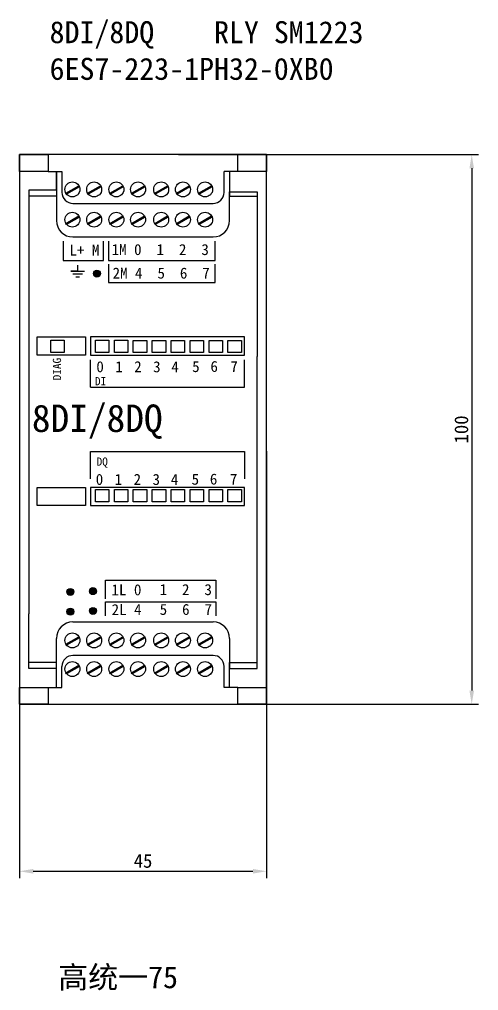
# Model space of a CAD drawing. Header units: millimetres. Extents: x 983 to 2111, y 2638 to 4457.
# Drawn here: x 1665.7 to 1749.3, y 3350.4 to 3527.1 of the extents above; entities that cross this region are included whole.
import ezdxf

# ---------------------------------------------------------------- set-up
doc = ezdxf.new("R2010")
doc.units = ezdxf.units.MM
doc.styles.get("Standard").update_dxf_attribs({"font": ''})
doc.styles.get('Standard').set_extended_font_data('SimSun')
doc.dimstyles.new('ISO-25', dxfattribs={"dimtxt": 2.5, "dimasz": 2.5, "dimexe": 1.25, "dimexo": 0.625, "dimtad": 1, "dimtxsty": 'Standard', "dimcen": 2.5, "dimadec": 0, "dimazin": 0, "dimtfac": 1, "dimtmove": 0, "dimatfit": 3, "dimfxl": 1, "dimarcsym": 0})

# ---------------------------------------------------------------- blocks, each defined once
blk = doc.blocks.new('*D213')
at = {"color": 0, "lineweight": -2, "transparency": 16777216}
for p, q in [((1665.75, 3448.54), (1665.75, 3370.88)), ((1710.75, 3448.54), (1710.75, 3370.88)), ((1668.25, 3372.13), (1708.25, 3372.13))]:
    blk.add_line(p, q, dxfattribs=at)
at = {"color": 0, "lineweight": -3, "transparency": 16777216}
for points in [[(1668.25, 3372.55), (1668.25, 3371.71), (1665.75, 3372.13)], [(1708.25, 3372.55), (1708.25, 3371.71), (1710.75, 3372.13)]]:
    blk.add_solid(points, dxfattribs=at)
at = {"layer": 'Defpoints', "color": 0, "lineweight": -3, "transparency": 16777216}
for p in [(1665.75, 3449.16), (1710.75, 3449.16), (1710.75, 3372.13)]:
    blk.add_point(p, dxfattribs=at)
at = {"color": 0, "lineweight": -3, "transparency": 16777216, "insert": (1688.25, 3374), "char_height": 2.5, "attachment_point": 5}
blk.add_mtext('45', dxfattribs=at)
blk = doc.blocks.new('*D214')
at = {"color": 0, "lineweight": -2, "transparency": 16777216}
for p, q in [((1694.73, 3502.5), (1749.33, 3502.5)), ((1748.08, 3500), (1748.08, 3405)), ((1694.73, 3402.5), (1749.33, 3402.5))]:
    blk.add_line(p, q, dxfattribs=at)
at = {"color": 0, "lineweight": -3, "transparency": 16777216}
for points in [[(1747.66, 3500), (1748.49, 3500), (1748.08, 3502.5)], [(1747.66, 3405), (1748.49, 3405), (1748.08, 3402.5)]]:
    blk.add_solid(points, dxfattribs=at)
at = {"layer": 'Defpoints', "color": 0, "lineweight": -3, "transparency": 16777216}
for p in [(1694.11, 3502.5), (1694.11, 3402.5), (1748.08, 3402.5)]:
    blk.add_point(p, dxfattribs=at)
at = {"color": 0, "lineweight": -3, "transparency": 16777216, "insert": (1746.2, 3452.5), "char_height": 2.5, "attachment_point": 5, "rotation": 90}
blk.add_mtext('100', dxfattribs=at)
blk = doc.blocks.new('8DIDQ RLY')
at = {"lineweight": -3}
for p, q in [((1670.99, 3499.42), (1672.49, 3499.42)), ((1672.49, 3499.42), (1672.49, 3496.01)), ((1672.49, 3496.01), (1672.49, 3499.42)), ((1672.49, 3499.42), (1673.49, 3499.42)), ((1673.49, 3499.42), (1673.49, 3495.62)), ((1704, 3499.42), (1703, 3499.42)), ((1703, 3495.62), (1703, 3499.42)), ((1705.5, 3499.42), (1704, 3499.42)), ((1704, 3499.42), (1704, 3494.91)), ((1672.49, 3496.01), (1667.49, 3496.01)), ((1667.49, 3496.01), (1667.49, 3418.93)), ((1672.49, 3496.01), (1672.49, 3494.91)), ((1672.49, 3494.91), (1667.49, 3494.91)), ((1672.49, 3494.91), (1672.49, 3490.51)), ((1704, 3494.91), (1704, 3495.74)), ((1704, 3495.74), (1709, 3495.74)), ((1704, 3494.91), (1709, 3494.91)), ((1704, 3490.51), (1704, 3494.91)), ((1709, 3495.74), (1709, 3494.91)), ((1709, 3494.91), (1709, 3465.75)), ((1675.49, 3493.62), (1701, 3493.62)), ((1675.49, 3487.51), (1701, 3487.51)), ((1673.7, 3486.76), (1673.7, 3483.22)), ((1681.07, 3483.22), (1681.07, 3486.76)), ((1681.95, 3486.76), (1681.95, 3483.22)), ((1701.37, 3483.22), (1701.37, 3486.76)), ((1673.7, 3483.22), (1681.07, 3483.22)), ((1676.36, 3481.27), (1676.36, 3482.41)), ((1681.95, 3483.22), (1701.37, 3483.22)), ((1681.95, 3482.55), (1681.95, 3479.2)), ((1701.37, 3479.2), (1701.37, 3482.55)), ((1676.36, 3481.27), (1675.1, 3481.27)), ((1675.1, 3481.27), (1676.36, 3481.27)), ((1676.36, 3480.74), (1675.47, 3480.74)), ((1676.36, 3480.18), (1676.01, 3480.18)), ((1676.36, 3481.27), (1677.61, 3481.27)), ((1677.25, 3480.74), (1676.36, 3480.74)), ((1676.7, 3480.18), (1676.36, 3480.18)), ((1681.95, 3479.2), (1701.37, 3479.2)), ((1678.67, 3460.2), (1678.67, 3465.16)), ((1706.73, 3460.2), (1706.73, 3465.16)), ((1709, 3410.1), (1709, 3465.75)), ((1678.67, 3460.2), (1692.09, 3460.2)), ((1692.09, 3460.2), (1706.73, 3460.2)), ((1678.67, 3443.52), (1678.67, 3448.47)), ((1678.67, 3448.47), (1706.73, 3448.47)), ((1706.73, 3448.47), (1706.73, 3443.52)), ((1681.42, 3421.7), (1681.42, 3425.08)), ((1681.42, 3425.08), (1701.51, 3425.08)), ((1701.51, 3425.08), (1701.51, 3421.7)), ((1681.42, 3418.58), (1681.42, 3421.12)), ((1681.42, 3421.12), (1701.51, 3421.12)), ((1701.51, 3421.12), (1701.51, 3418.58)), ((1667.49, 3409), (1667.49, 3418.93)), ((1675.49, 3417.5), (1701, 3417.5)), ((1672.49, 3410.1), (1672.49, 3414.5)), ((1704, 3414.5), (1704, 3409.55)), ((1701, 3411.39), (1675.49, 3411.39)), ((1672.49, 3410.1), (1667.49, 3410.1)), ((1672.49, 3409), (1672.49, 3410.1)), ((1704, 3405.59), (1704, 3410.1)), ((1704, 3410.1), (1709, 3410.1)), ((1704, 3410.1), (1704, 3409)), ((1709, 3409), (1709, 3410.1)), ((1672.49, 3409), (1667.49, 3409)), ((1672.49, 3405.59), (1672.49, 3409)), ((1673.49, 3405.59), (1673.49, 3409.39)), ((1703, 3405.59), (1703, 3409.39)), ((1704, 3409), (1709, 3409)), ((1670.99, 3405.59), (1672.49, 3405.59)), ((1672.49, 3405.59), (1673.49, 3405.59)), ((1704, 3405.59), (1703, 3405.59)), ((1705.5, 3405.59), (1704, 3405.59))]:
    blk.add_line(p, q, dxfattribs=at)
for points in [[(1665.75, 3402.5), (1710.75, 3402.5), (1710.75, 3502.5), (1665.75, 3502.5)], [(1665.75, 3502.5), (1670.99, 3502.5), (1670.99, 3499.42), (1665.75, 3499.42)], [(1705.5, 3502.5), (1710.75, 3502.5), (1710.75, 3499.42), (1705.5, 3499.42)], [(1674.21, 3495.49), (1676.55, 3496.84), (1676.66, 3496.65), (1674.32, 3495.3)], [(1678.16, 3495.49), (1680.5, 3496.84), (1680.61, 3496.65), (1678.28, 3495.3)], [(1682.21, 3495.49), (1684.55, 3496.84), (1684.66, 3496.65), (1682.32, 3495.3)], [(1686.16, 3495.49), (1688.5, 3496.84), (1688.61, 3496.65), (1686.27, 3495.3)], [(1690.37, 3495.49), (1692.71, 3496.84), (1692.82, 3496.65), (1690.48, 3495.3)], [(1694.33, 3495.49), (1696.67, 3496.84), (1696.78, 3496.65), (1694.44, 3495.3)], [(1698.37, 3495.49), (1700.71, 3496.84), (1700.82, 3496.65), (1698.48, 3495.3)], [(1674.21, 3489.98), (1676.55, 3491.33), (1676.66, 3491.14), (1674.32, 3489.79)], [(1678.16, 3489.98), (1680.5, 3491.33), (1680.61, 3491.14), (1678.28, 3489.79)], [(1682.21, 3489.98), (1684.55, 3491.33), (1684.66, 3491.14), (1682.32, 3489.79)], [(1686.16, 3489.98), (1688.5, 3491.33), (1688.61, 3491.14), (1686.27, 3489.79)], [(1690.37, 3489.98), (1692.71, 3491.33), (1692.82, 3491.14), (1690.48, 3489.79)], [(1694.33, 3489.98), (1696.67, 3491.33), (1696.78, 3491.14), (1694.44, 3489.79)], [(1698.37, 3489.98), (1700.71, 3491.33), (1700.82, 3491.14), (1698.48, 3489.79)], [(1668.99, 3469.33), (1677.75, 3469.33), (1677.75, 3466.01), (1668.99, 3466.01)], [(1671.45, 3468.75), (1673.9, 3468.75), (1673.9, 3466.52), (1671.45, 3466.52)], [(1678.67, 3466.01), (1706.73, 3466.01), (1706.73, 3469.33), (1678.67, 3469.33)], [(1679.58, 3468.72), (1682.03, 3468.72), (1682.03, 3466.49), (1679.58, 3466.49)], [(1683.03, 3468.72), (1685.47, 3468.72), (1685.47, 3466.49), (1683.03, 3466.49)], [(1686.47, 3468.71), (1688.92, 3468.71), (1688.92, 3466.48), (1686.47, 3466.48)], [(1689.92, 3468.71), (1692.37, 3468.71), (1692.37, 3466.48), (1689.92, 3466.48)], [(1693.37, 3468.71), (1695.81, 3468.71), (1695.81, 3466.48), (1693.37, 3466.48)], [(1696.81, 3468.71), (1699.26, 3468.71), (1699.26, 3466.48), (1696.81, 3466.48)], [(1700.26, 3468.71), (1702.7, 3468.71), (1702.7, 3466.48), (1700.26, 3466.48)], [(1703.7, 3468.71), (1706.15, 3468.71), (1706.15, 3466.48), (1703.7, 3466.48)], [(1668.99, 3441.97), (1677.75, 3441.97), (1677.75, 3438.65), (1668.99, 3438.65)], [(1678.67, 3438.65), (1706.73, 3438.65), (1706.73, 3441.97), (1678.67, 3441.97)], [(1679.58, 3441.59), (1682.03, 3441.59), (1682.03, 3439.36), (1679.58, 3439.36)], [(1683.03, 3441.59), (1685.47, 3441.59), (1685.47, 3439.36), (1683.03, 3439.36)], [(1686.47, 3441.57), (1688.92, 3441.57), (1688.92, 3439.35), (1686.47, 3439.35)], [(1689.92, 3441.57), (1692.37, 3441.57), (1692.37, 3439.35), (1689.92, 3439.35)], [(1693.37, 3441.57), (1695.81, 3441.57), (1695.81, 3439.35), (1693.37, 3439.35)], [(1696.81, 3441.57), (1699.26, 3441.57), (1699.26, 3439.35), (1696.81, 3439.35)], [(1700.26, 3441.57), (1702.7, 3441.57), (1702.7, 3439.35), (1700.26, 3439.35)], [(1703.7, 3441.57), (1706.15, 3441.57), (1706.15, 3439.35), (1703.7, 3439.35)], [(1674.21, 3413.45), (1676.55, 3414.8), (1676.66, 3414.61), (1674.32, 3413.26)], [(1678.16, 3413.45), (1680.5, 3414.8), (1680.61, 3414.61), (1678.28, 3413.26)], [(1682.21, 3413.45), (1684.55, 3414.8), (1684.66, 3414.61), (1682.32, 3413.26)], [(1686.16, 3413.45), (1688.5, 3414.8), (1688.61, 3414.61), (1686.27, 3413.26)], [(1690.37, 3413.45), (1692.71, 3414.8), (1692.82, 3414.61), (1690.48, 3413.26)], [(1694.33, 3413.45), (1696.67, 3414.8), (1696.78, 3414.61), (1694.44, 3413.26)], [(1698.37, 3413.45), (1700.71, 3414.8), (1700.82, 3414.61), (1698.48, 3413.26)], [(1674.21, 3408.25), (1676.55, 3409.6), (1676.66, 3409.41), (1674.32, 3408.06)], [(1678.16, 3408.25), (1680.5, 3409.6), (1680.61, 3409.41), (1678.28, 3408.06)], [(1682.21, 3408.25), (1684.55, 3409.6), (1684.66, 3409.41), (1682.32, 3408.06)], [(1686.16, 3408.25), (1688.5, 3409.6), (1688.61, 3409.41), (1686.27, 3408.06)], [(1690.37, 3408.25), (1692.71, 3409.6), (1692.82, 3409.41), (1690.48, 3408.06)], [(1694.33, 3408.25), (1696.67, 3409.6), (1696.78, 3409.41), (1694.44, 3408.06)], [(1698.37, 3408.25), (1700.71, 3409.6), (1700.82, 3409.41), (1698.48, 3408.06)], [(1665.75, 3405.59), (1670.99, 3405.59), (1670.99, 3402.5), (1665.75, 3402.5)], [(1705.5, 3405.59), (1710.75, 3405.59), (1710.75, 3402.5), (1705.5, 3402.5)]]:
    blk.add_lwpolyline(points, close=True, dxfattribs=at)
for centre, radius in [((1675.39, 3496.16), 1.36), ((1679.35, 3496.16), 1.36), ((1683.39, 3496.16), 1.36), ((1687.34, 3496.16), 1.36), ((1691.55, 3496.16), 1.36), ((1695.51, 3496.16), 1.36), ((1699.55, 3496.16), 1.36), ((1675.39, 3490.66), 1.36), ((1679.35, 3490.66), 1.36), ((1683.39, 3490.66), 1.36), ((1687.34, 3490.66), 1.36), ((1691.55, 3490.66), 1.36), ((1695.51, 3490.66), 1.36), ((1699.55, 3490.66), 1.36), ((1679.85, 3480.85), 0.636), ((1679.85, 3480.85), 0.636), ((1679.85, 3480.85), 0.636), ((1679.85, 3480.85), 0.585), ((1679.85, 3480.85), 0.527), ((1679.85, 3480.85), 0.527), ((1679.85, 3480.85), 0.479), ((1679.85, 3480.85), 0.426), ((1679.85, 3480.85), 0.372), ((1679.85, 3480.85), 0.309), ((1679.85, 3480.85), 0.258), ((1679.85, 3480.85), 0.207), ((1679.85, 3480.85), 0.154), ((1679.85, 3480.85), 0.116), ((1679.85, 3480.85), 0.0731), ((1679.85, 3480.85), 0.0407), ((1675.01, 3422.95), 0.636), ((1675.01, 3422.95), 0.636), ((1675.01, 3422.95), 0.636), ((1679.12, 3423.09), 0.636), ((1679.12, 3423.09), 0.636), ((1679.12, 3423.09), 0.636), ((1679.12, 3423.09), 0.585), ((1679.12, 3423.09), 0.527), ((1679.12, 3423.09), 0.527), ((1679.12, 3423.09), 0.479), ((1675.01, 3422.95), 0.585), ((1675.01, 3422.95), 0.527), ((1675.01, 3422.95), 0.527), ((1675.01, 3422.95), 0.479), ((1675.01, 3422.95), 0.426), ((1675.01, 3422.95), 0.372), ((1675.01, 3422.95), 0.309), ((1675.01, 3422.95), 0.258), ((1675.01, 3422.95), 0.207), ((1675.01, 3422.95), 0.154), ((1675.01, 3422.95), 0.116), ((1675.01, 3422.95), 0.0731), ((1675.01, 3422.95), 0.0407), ((1679.12, 3423.09), 0.426), ((1679.12, 3423.09), 0.372), ((1679.12, 3423.09), 0.309), ((1679.12, 3423.09), 0.258), ((1679.12, 3423.09), 0.207), ((1679.12, 3423.09), 0.154), ((1679.12, 3423.09), 0.116), ((1679.12, 3423.09), 0.0731), ((1679.12, 3423.09), 0.0407), ((1679.14, 3419.49), 0.636), ((1679.14, 3419.49), 0.636), ((1679.14, 3419.49), 0.636), ((1679.14, 3419.49), 0.585), ((1679.14, 3419.49), 0.527), ((1679.14, 3419.49), 0.527), ((1675.02, 3419.35), 0.636), ((1675.02, 3419.35), 0.636), ((1675.02, 3419.35), 0.636), ((1675.02, 3419.35), 0.585), ((1675.02, 3419.35), 0.527), ((1675.02, 3419.35), 0.527), ((1675.02, 3419.35), 0.479), ((1675.02, 3419.35), 0.426), ((1675.02, 3419.35), 0.372), ((1675.02, 3419.35), 0.309), ((1675.02, 3419.35), 0.258), ((1675.02, 3419.35), 0.207), ((1675.02, 3419.35), 0.154), ((1675.02, 3419.35), 0.116), ((1675.02, 3419.35), 0.0731), ((1675.02, 3419.35), 0.0407), ((1679.14, 3419.49), 0.479), ((1679.14, 3419.49), 0.426), ((1679.14, 3419.49), 0.372), ((1679.14, 3419.49), 0.309), ((1679.14, 3419.49), 0.258), ((1679.14, 3419.49), 0.207), ((1679.14, 3419.49), 0.154), ((1679.14, 3419.49), 0.116), ((1679.14, 3419.49), 0.0731), ((1679.14, 3419.49), 0.0407), ((1675.39, 3414.13), 1.36), ((1679.35, 3414.13), 1.36), ((1683.39, 3414.13), 1.36), ((1687.34, 3414.13), 1.36), ((1691.55, 3414.13), 1.36), ((1695.51, 3414.13), 1.36), ((1699.55, 3414.13), 1.36), ((1675.39, 3408.92), 1.36), ((1679.35, 3408.92), 1.36), ((1683.39, 3408.92), 1.36), ((1687.34, 3408.92), 1.36), ((1691.55, 3408.92), 1.36), ((1695.51, 3408.92), 1.36), ((1699.55, 3408.92), 1.36)]:
    blk.add_circle(centre, radius, dxfattribs=at)
for centre, radius, start, end in [((1675.49, 3495.62), 2, 180, 270), ((1701, 3495.62), 2, 270, 0), ((1675.49, 3490.51), 3, 180, 270), ((1701, 3490.51), 3, 270, 0), ((1675.49, 3414.5), 3, 90, 180), ((1701, 3414.5), 3, 0, 90), ((1675.49, 3409.39), 2, 90, 180), ((1701, 3409.39), 2, 0, 90)]:
    blk.add_arc(centre, radius, start, end, dxfattribs=at)
at = {"lineweight": -3, "attachment_point": 1}
for s, width, insert, char_height in [('L+ M', 20.5662, (1674.86, 3486.13), 2), ('1M 0  1  2  3', 20.5662, (1682.54, 3486.22), 2), ('2M 4  5  6  7', 20.5662, (1682.71, 3481.94), 2), ('0 ', 2, (1679.75, 3464.91), 2), ('1 ', 2, (1683.19, 3464.91), 2), ('2 ', 2, (1686.64, 3464.91), 2), ('3 ', 2, (1690.08, 3464.9), 2), ('4 ', 2, (1693.4, 3464.88), 2), ('5 ', 2, (1697.19, 3464.94), 2), ('6 ', 2, (1700.52, 3464.97), 2), ('7 ', 2, (1704.15, 3464.94), 2), ('DI ', 6.8613, (1679.5, 3462.02), 1.5), ('8DI/8DQ', 20.0767, (1668.01, 3457.03), 5), ('DQ', 6.8613, (1679.8, 3447.4), 1.5), ('0 ', 2, (1679.64, 3444.42), 2), ('1 ', 2, (1683.08, 3444.42), 2), ('2 ', 2, (1686.53, 3444.42), 2), ('3 ', 2, (1689.97, 3444.41), 2), ('4 ', 2, (1693.3, 3444.39), 2), ('5 ', 2, (1697.09, 3444.45), 2), ('6 ', 2, (1700.41, 3444.48), 2), ('7 ', 2, (1704.05, 3444.45), 2), ('1L 0 ', 7.4051, (1682.51, 3424.33), 2), ('1  2  3', 20.5662, (1691.26, 3424.37), 2), ('2L 4 ', 7.4051, (1682.53, 3420.73), 2), ('5  6  7', 20.5662, (1691.28, 3420.77), 2)]:
    blk.add_mtext_dynamic_manual_height_columns(s, width=width, gutter_width=12.5, heights=[0], dxfattribs=dict(at, insert=insert, char_height=char_height))
at = {"lineweight": -3, "insert": (1671.83, 3461.44), "char_height": 1.5, "attachment_point": 1, "rotation": 90}
blk.add_mtext_dynamic_manual_height_columns('DIAG', width=6.8613, gutter_width=12.5, heights=[0], dxfattribs=at)

msp = doc.modelspace()

# ---------------------------------------------------------------- block references
at = {"lineweight": -3}
msp.add_blockref('8DIDQ RLY', (0, 0), dxfattribs=at)

# ---------------------------------------------------------------- texts
at = {"lineweight": -3, "char_height": 4, "attachment_point": 1}
for s, insert in [('8DI/8DQ    RLY SM1223\\P6ES7-223-1PH32-0XB0', (1671.239, 3526.763)), ('高统一75', (1672.806, 3354.861))]:
    msp.add_mtext_dynamic_manual_height_columns(s, width=71.44489, gutter_width=12.5, heights=[0], dxfattribs=dict(at, insert=insert))

# ---------------------------------------------------------------- dimensions: what is measured, and where the dimension line sits
at = {"lineweight": -3}
dim = msp.add_linear_dim(base=(1748.076, 3402.504), p1=(1694.106, 3502.504), p2=(1694.106, 3402.504), angle=90, dimstyle='ISO-25', dxfattribs=at)
dim.commit()
dim.dimension.update_dxf_attribs({"geometry": '*D214', "text_midpoint": (1746.201, 3452.504)})
dim = msp.add_linear_dim(base=(1710.746, 3372.129), p1=(1665.746, 3449.164), p2=(1710.746, 3449.164), dimstyle='ISO-25', dxfattribs=at)
dim.commit()
dim.dimension.update_dxf_attribs({"geometry": '*D213', "text_midpoint": (1688.246, 3374.004)})

doc.saveas('drawing.dxf')
